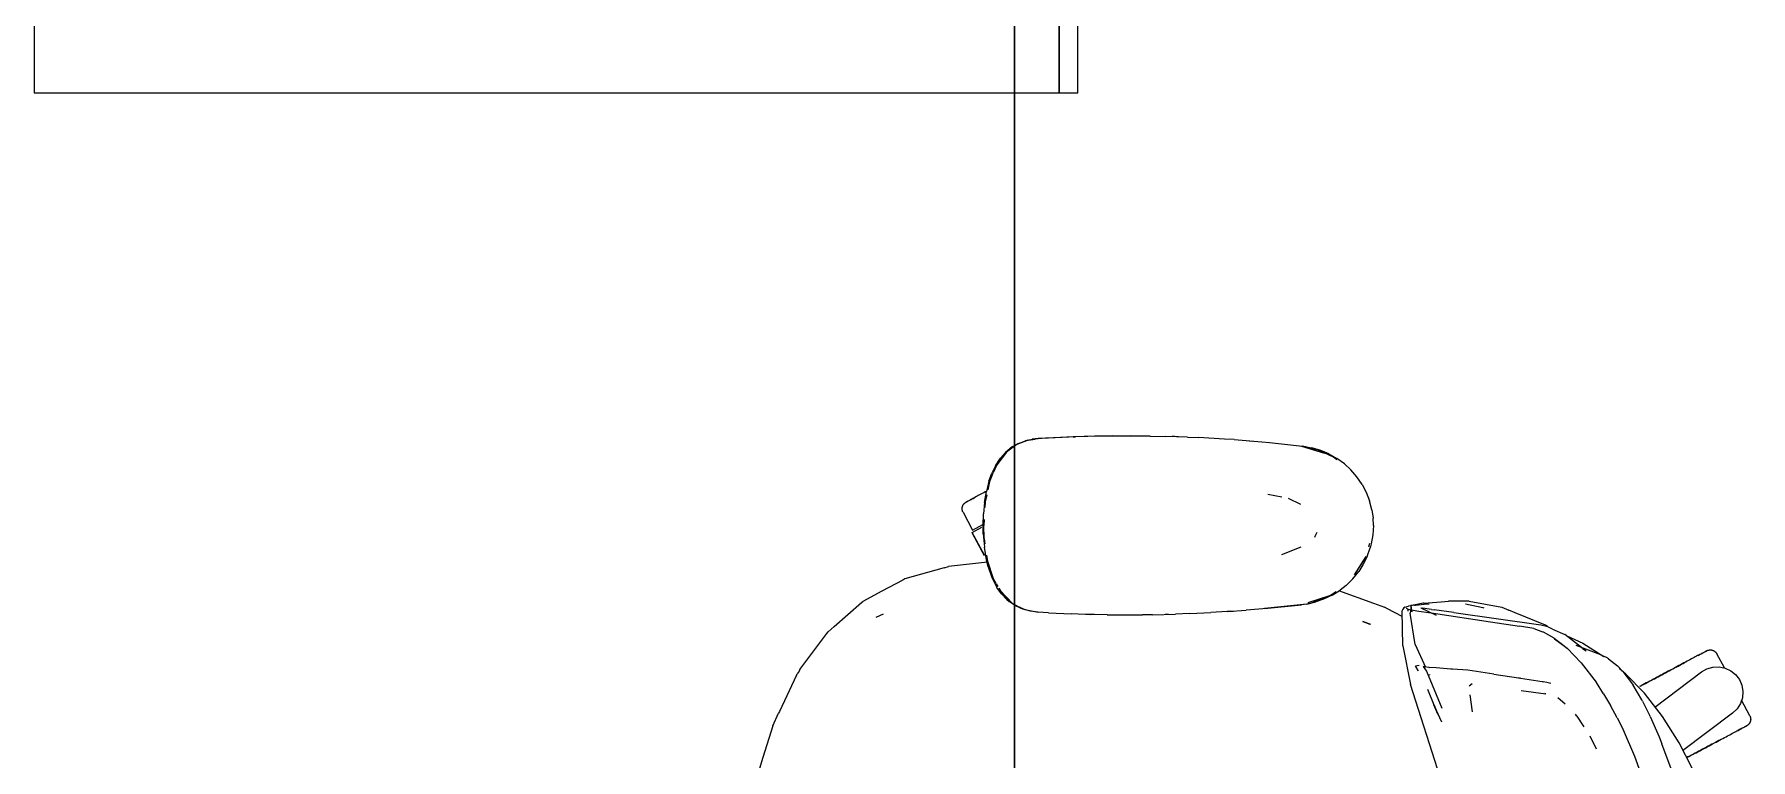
# Model space of a CAD drawing. Header units: millimetres. Extents: x 90978 to 295199, y -4084 to 97293.
# Drawn here: x 199466 to 200396, y 31310 to 31703 of the extents above; entities that cross this region are included whole.
import ezdxf

# ---------------------------------------------------------------- set-up
doc = ezdxf.new("R2010")
doc.units = ezdxf.units.MM
doc.header["$MEASUREMENT"] = 0
doc.layers.add('G-IMPT', color=8, linetype='CONTINUOUS', lineweight=9)
doc.layers.add('I-FURN', color=8, linetype='CONTINUOUS', lineweight=9)

msp = doc.modelspace()

# ---------------------------------------------------------------- linework, layer by layer
at = {"layer": 'G-IMPT'}
for p, q in [((199995.77, 31479.41), (199992.03, 31476.33)), ((199996.96, 31479.8), (199992.55, 31476.53)), ((199996.96, 31480.09), (199995.77, 31479.41)), ((199999.2, 31481.36), (199996.96, 31480.09)), ((199998.17, 31480.7), (199996.96, 31479.8)), ((200004.37, 31483.11), (199998.17, 31480.7)), ((199999.2, 31481.36), (200002.85, 31482.76)), ((200004.19, 31483.13), (200002.85, 31482.76)), ((200004.19, 31483.13), (200006.59, 31483.57)), ((200004.37, 31483.11), (200008.22, 31483.69)), ((200008.23, 31483.82), (200006.59, 31483.57)), ((200030.02, 31484.91), (200008.23, 31483.82)), ((200028.81, 31484.87), (200008.23, 31483.82)), ((200008.23, 31483.82), (200009.84, 31483.93)), ((200030.02, 31484.91), (200009.84, 31483.93)), ((200050.2, 31485.37), (200028.81, 31484.87)), ((200040.37, 31485.21), (200028.81, 31484.87)), ((200028.81, 31484.87), (200030.02, 31484.91)), ((200050.2, 31485.37), (200030.02, 31484.91)), ((200040.37, 31485.21), (200059.6, 31485.42)), ((200050.2, 31485.37), (200040.37, 31485.21)), ((200070.39, 31485.33), (200040.37, 31485.21)), ((200048.17, 31485.35), (200046.26, 31485.28)), ((200050.2, 31485.33), (200048.17, 31485.35)), ((200070.39, 31485.33), (200050.2, 31485.37)), ((200070.39, 31485.33), (200059.6, 31485.42)), ((200070.39, 31485.33), (200078.81, 31485.16)), ((200090.57, 31484.77), (200078.81, 31485.16)), ((200083.75, 31485.02), (200082.25, 31485.04)), ((200085.68, 31484.91), (200083.75, 31485.02)), ((200090.57, 31484.77), (200096.59, 31484.52)), ((200110.73, 31483.71), (200096.59, 31484.52)), ((200115.82, 31483.38), (200110.73, 31483.71)), ((200115.82, 31483.38), (200130.87, 31482.14)), ((200124, 31482.73), (200125.68, 31482.57)), ((200130.87, 31482.14), (200135, 31481.79)), ((200135, 31481.79), (200152.93, 31479.89)), ((200152.42, 31479.89), (200164.88, 31476.05)), ((200152.42, 31479.89), (200155.73, 31478.97)), ((200152.93, 31479.89), (200157.97, 31478.99)), ((200161.39, 31477.84), (200152.98, 31479.76)), ((200164.88, 31476.05), (200155.73, 31478.97)), ((200162.84, 31477.52), (200157.97, 31478.99)), ((200161.39, 31477.84), (200169.45, 31474.11)), ((200167.08, 31475.71), (200162.84, 31477.52)), ((199986.71, 31469.24), (199984.73, 31465.17)), ((199987.33, 31469.74), (199985.49, 31465.35)), ((199986.71, 31469.24), (199989.36, 31473.29)), ((199992.55, 31476.53), (199987.33, 31469.74)), ((199989.36, 31473.29), (199992.03, 31476.33)), ((200167.08, 31475.71), (200171.52, 31473.2)), ((200171.56, 31472.51), (200169.45, 31474.11)), ((200175.6, 31470.21), (200171.52, 31473.2)), ((200175.6, 31470.21), (200179.04, 31467.04)), ((199983.14, 31460.84), (199981.71, 31455.36)), ((199983.16, 31459.72), (199982.46, 31456.26)), ((199983.14, 31460.84), (199984.73, 31465.17)), ((199983.16, 31459.72), (199985.49, 31465.35)), ((200182.36, 31463.21), (200179.04, 31467.04)), ((200185.19, 31459.04), (200182.36, 31463.21)), ((200185.19, 31459.04), (200187.38, 31454.87)), ((199980.71, 31449.42), (199980.14, 31443.27)), ((199980.71, 31449.42), (199981.71, 31455.36)), ((199981.13, 31449.76), (199980.93, 31446.56)), ((199981.89, 31453.51), (199981.13, 31449.76)), ((200134.22, 31453.92), (200141.65, 31452.34)), ((200152.05, 31448.31), (200145.26, 31451.58)), ((200187.38, 31454.87), (200189.21, 31450.16)), ((200190.48, 31445.3), (200189.21, 31450.16)), ((199979.96, 31436.93), (199980.14, 31443.27)), ((200190.48, 31445.3), (200191.12, 31440.78)), ((200191.29, 31436.93), (200191.12, 31440.78)), ((199980.05, 31432.43), (199979.96, 31436.93)), ((199980.05, 31432.43), (199980.63, 31425.11)), ((199980.53, 31440.04), (199980.34, 31436.93)), ((199980.57, 31429.77), (199980.34, 31436.93)), ((200159.67, 31430.89), (200159.37, 31430.44)), ((200160.68, 31433.11), (200159.67, 31430.89)), ((200191, 31431.89), (200190.12, 31426.95)), ((200191.29, 31436.93), (200191, 31431.89)), ((199980.57, 31429.77), (199980.96, 31426.99)), ((199981.75, 31418.35), (199980.63, 31425.11)), ((200141.71, 31421.22), (200152.14, 31425.36)), ((200187.84, 31420.04), (200189.55, 31424.82)), ((200188.75, 31425.25), (200189.37, 31427.28)), ((200190.12, 31426.95), (200189.55, 31424.82)), ((199958.88, 31413.95), (199937.53, 31407.95)), ((199958.88, 31413.95), (199961.14, 31414.59)), ((199982.42, 31417), (199961.14, 31414.59)), ((199982.72, 31414.42), (199981.75, 31418.35)), ((199981.83, 31420.8), (199982.3, 31417.51)), ((199982.3, 31417.51), (199985.33, 31408.12)), ((199982.72, 31414.42), (199984.46, 31409.34)), ((200187.2, 31420.14), (200180.87, 31410.19)), ((200185.04, 31416.46), (200180.87, 31410.19)), ((200185.6, 31415.53), (200183.34, 31411.99)), ((200187.2, 31420.14), (200185.04, 31416.46)), ((200187.84, 31420.04), (200185.6, 31415.53)), ((199936.42, 31407.35), (199925.18, 31401.34)), ((199937.53, 31407.95), (199936.42, 31407.35)), ((199984.46, 31409.34), (199986.67, 31404.7)), ((199985.33, 31408.12), (199986.79, 31405.67)), ((199986.67, 31404.7), (199987.47, 31403.33)), ((199987.07, 31405.2), (199987.93, 31403.76)), ((199989.92, 31399.87), (199987.47, 31403.33)), ((199988.4, 31402.97), (199990.29, 31399.82)), ((200176.54, 31404.46), (200173.23, 31401.84)), ((200180.15, 31408.01), (200176.54, 31404.46)), ((200180.15, 31408.01), (200183.34, 31411.99)), ((199899.29, 31382.15), (199914.08, 31395.17)), ((199914.08, 31395.17), (199914.75, 31395.76)), ((199925.18, 31401.34), (199914.75, 31395.76)), ((199989.1, 31401.9), (199996, 31394.51)), ((199989.1, 31401.9), (199990.38, 31400.43)), ((199992.78, 31396.83), (199989.92, 31399.87)), ((199990.29, 31399.82), (199996, 31394.51)), ((199990.51, 31400.28), (199993.59, 31396.74)), ((199992.78, 31396.83), (199994.11, 31395.69)), ((199996, 31394.51), (199993.59, 31396.74)), ((199996.96, 31393.74), (199994.11, 31395.69)), ((199998.24, 31393.41), (199996.96, 31394.03)), ((200155.23, 31394.32), (200132.28, 31391.86)), ((200132.28, 31391.86), (200152.42, 31393.98)), ((200155.23, 31394.32), (200133.8, 31391.96)), ((200155.23, 31394.32), (200152.42, 31393.98)), ((200155.23, 31394.32), (200160.2, 31395.47)), ((200155.31, 31394.53), (200158.37, 31395.11)), ((200167.59, 31398.72), (200155.73, 31394.9)), ((200164.88, 31397.81), (200155.73, 31394.9)), ((200158.37, 31395.11), (200166.55, 31398.31)), ((200164.33, 31396.92), (200160.2, 31395.47)), ((200168.91, 31399.11), (200164.33, 31396.92)), ((200167.59, 31398.72), (200164.88, 31397.81)), ((200167.59, 31398.72), (200171.16, 31401.14)), ((200168.91, 31399.11), (200173.23, 31401.84)), ((200172.34, 31401.72), (200191.28, 31394.78)), ((200191.28, 31394.78), (200197.25, 31392.59)), ((200213.92, 31393.91), (200211.6, 31393.46)), ((200213.51, 31393.65), (200214.12, 31393.72)), ((200218.17, 31394.72), (200213.92, 31393.91)), ((200214.12, 31393.72), (200218.81, 31394.24)), ((200218.64, 31394.76), (200218.17, 31394.72)), ((200218.64, 31394.76), (200227.97, 31395.56)), ((200218.81, 31394.24), (200221.4, 31394.45)), ((200227.97, 31395.56), (200231.92, 31395.91)), ((200236.09, 31395.9), (200231.92, 31395.91)), ((200243.06, 31395.88), (200236.09, 31395.9)), ((200241.19, 31394.47), (200250.5, 31392.42)), ((200243.06, 31395.88), (200260.75, 31392.64)), ((199922.05, 31387.15), (199925.94, 31389.1)), ((199922.05, 31387.15), (199924.34, 31388.32)), ((199924.34, 31388.32), (199925.94, 31389.1)), ((199997.33, 31393.49), (200001.65, 31391.5)), ((199998.29, 31393.38), (200002.49, 31391.31)), ((200005.61, 31390.43), (200001.65, 31391.5)), ((200002.49, 31391.31), (200009.84, 31389.93)), ((200009.61, 31389.93), (200005.61, 31390.43)), ((200015.28, 31389.65), (200009.61, 31389.93)), ((200015.28, 31389.65), (200027.84, 31389.04)), ((200031.38, 31388.91), (200027.84, 31389.04)), ((200047.05, 31388.53), (200031.38, 31388.91)), ((200035.43, 31388.83), (200037.88, 31388.72)), ((200040.33, 31388.71), (200038.11, 31388.71)), ((200047.05, 31388.53), (200051.56, 31388.48)), ((200051.56, 31388.48), (200066.28, 31388.49)), ((200071.75, 31388.56), (200066.28, 31388.49)), ((200071.75, 31388.56), (200084.06, 31388.86)), ((200080.19, 31388.78), (200078.53, 31388.7)), ((200091.93, 31389.15), (200084.06, 31388.86)), ((200091.93, 31389.15), (200103.24, 31389.69)), ((200112.11, 31390.25), (200103.24, 31389.69)), ((200112.11, 31390.25), (200122.4, 31390.98)), ((200114.15, 31390.39), (200112.25, 31390.3)), ((200114.15, 31390.39), (200115.57, 31390.52)), ((200133.8, 31391.96), (200122.4, 31390.98)), ((200189.97, 31383.18), (200185.51, 31384.82)), ((200185.51, 31384.82), (200189.39, 31383.44)), ((200199.01, 31391.66), (200197.25, 31392.59)), ((200206.91, 31387.52), (200199.01, 31391.66)), ((200206.85, 31390.71), (200207.46, 31391.75)), ((200207.23, 31371.72), (200206.85, 31390.71)), ((200207.33, 31391.12), (200207.46, 31391.75)), ((200207.33, 31391.12), (200207.43, 31391.67)), ((200207.46, 31391.75), (200207.43, 31391.67)), ((200207.83, 31392.24), (200207.46, 31391.75)), ((200208.37, 31392.56), (200207.83, 31392.24)), ((200208.37, 31392.56), (200210.23, 31393.11)), ((200209.72, 31391.52), (200209.22, 31391.91)), ((200210.32, 31391.35), (200209.22, 31391.91)), ((200210.32, 31391.35), (200209.7, 31391.52)), ((200209.7, 31391.52), (200215.96, 31390.42)), ((200209.72, 31391.52), (200210.04, 31390.98)), ((200210.12, 31390.48), (200210.04, 31390.98)), ((200213.51, 31393.65), (200210.23, 31393.11)), ((200211.83, 31393.05), (200211.15, 31389.47)), ((200213.86, 31372.42), (200211.15, 31389.47)), ((200212.32, 31390.18), (200211.6, 31393.46)), ((200212.32, 31390.18), (200211.83, 31393.05)), ((200215.96, 31390.42), (200223.81, 31389.3)), ((200216.93, 31392.32), (200225.34, 31388.33)), ((200216.93, 31392.32), (200217.8, 31392.18)), ((200222.82, 31391.35), (200217.8, 31392.18)), ((200222.82, 31391.35), (200224.12, 31391.13)), ((200223.81, 31389.3), (200254.69, 31384.75)), ((200234.78, 31389.69), (200224.12, 31391.13)), ((200234.78, 31389.69), (200282, 31383.02)), ((200250.5, 31392.42), (200251.08, 31392.27)), ((200254.69, 31384.75), (200270.46, 31382.36)), ((200260.75, 31392.64), (200264.61, 31391.04)), ((200267.98, 31389.65), (200264.61, 31391.04)), ((200284.43, 31382.86), (200267.98, 31389.65)), ((199880.74, 31358.82), (199895.31, 31378.31)), ((199895.31, 31378.31), (199896.03, 31379.28)), ((199899.29, 31382.15), (199896.03, 31379.28)), ((200189.97, 31383.18), (200189.39, 31383.44)), ((200278.13, 31381.06), (200270.46, 31382.36)), ((200278.13, 31381.06), (200282.92, 31379.3)), ((200282, 31383.02), (200284.99, 31382.37)), ((200283.34, 31379.09), (200282.92, 31379.3)), ((200289.17, 31375.8), (200283.34, 31379.09)), ((200285.6, 31382.09), (200284.43, 31382.86)), ((200288.35, 31380.8), (200284.99, 31382.37)), ((200288.35, 31380.8), (200294.87, 31377.76)), ((200289.17, 31375.8), (200296.14, 31370.38)), ((200296.35, 31370.08), (200289.4, 31375.47)), ((200289.4, 31375.47), (200292.78, 31372.88)), ((200306.58, 31368.82), (200294.87, 31377.76)), ((200296.06, 31377.1), (200304.69, 31373.12)), ((200207.23, 31371.72), (200211.43, 31350.77)), ((200213.86, 31372.42), (200219.47, 31360.07)), ((200296.35, 31370.08), (200292.78, 31372.88)), ((200303.88, 31362.48), (200296.14, 31370.38)), ((200300.92, 31372.06), (200312.83, 31367.55)), ((200306.58, 31368.82), (200304.55, 31369.99)), ((200304.69, 31373.12), (200316.14, 31365.99)), ((200315.06, 31366.47), (200312.83, 31367.55)), ((200317.49, 31365.3), (200315.06, 31366.47)), ((199880.28, 31358.05), (199879.34, 31356.47)), ((199880.74, 31358.82), (199880.28, 31358.05)), ((200214, 31360.6), (200214.07, 31360.62)), ((200214, 31360.6), (200215.59, 31358.13)), ((200214.94, 31360.89), (200214.07, 31360.62)), ((200215.59, 31358.13), (200214.07, 31360.62)), ((200214.07, 31360.62), (200215.55, 31358.15)), ((200216.05, 31361.03), (200214.94, 31360.89)), ((200218.93, 31360.31), (200218.21, 31360.59)), ((200218.21, 31360.59), (200219.97, 31357.92)), ((200218.93, 31360.31), (200218.94, 31360.3)), ((200221.32, 31360), (200218.94, 31360.3)), ((200219.97, 31357.92), (200228.4, 31337.95)), ((200221.32, 31360), (200221.4, 31360)), ((200225.28, 31359.7), (200221.4, 31360)), ((200233.14, 31359.14), (200225.28, 31359.7)), ((200234.12, 31359.07), (200233.14, 31359.14)), ((200242.37, 31358.45), (200234.12, 31359.07)), ((200242.37, 31358.45), (200242.45, 31358.44)), ((200256.52, 31356.41), (200242.45, 31358.44)), ((200303.88, 31362.48), (200311.9, 31352.05)), ((200318.63, 31364.69), (200317.49, 31365.3)), ((200318.63, 31364.69), (200323.49, 31360.82)), ((200323.49, 31360.82), (200326.39, 31357.8)), ((200328.06, 31356.38), (200324.39, 31359.38)), ((200326.39, 31357.8), (200331.1, 31351.67)), ((199878.92, 31355.76), (199869.65, 31336.12)), ((199878.92, 31355.76), (199879.34, 31356.47)), ((200227.42, 31300.53), (200211.43, 31350.77)), ((200224.11, 31339.58), (200220.85, 31348.05)), ((200221.42, 31356.21), (200221.86, 31355.94)), ((200243.11, 31350.06), (200244.75, 31351.34)), ((200256.52, 31356.41), (200269.87, 31354.3)), ((200269.87, 31354.3), (200270.38, 31354.21)), ((200270.99, 31354.12), (200270.38, 31354.21)), ((200270.99, 31354.12), (200282.72, 31352.32)), ((200271.29, 31347.44), (200284.65, 31345.66)), ((200282.72, 31352.32), (200283.19, 31352.24)), ((200285.17, 31351.82), (200283.19, 31352.24)), ((200287.33, 31351.36), (200285.17, 31351.82)), ((200312.06, 31351.79), (200311.9, 31352.05)), ((200315.95, 31345.69), (200312.06, 31351.79)), ((200328.06, 31356.38), (200338.02, 31346.09)), ((200331.1, 31351.67), (200331.97, 31350.38)), ((200336.7, 31342.38), (200331.97, 31350.38)), ((200226.13, 31334.68), (200224.1, 31339.79)), ((200224.1, 31339.79), (200226.13, 31334.67)), ((200224.11, 31339.58), (200226.13, 31334.68)), ((200243.46, 31345.11), (200244.86, 31335.95)), ((200243.46, 31345.11), (200243.5, 31344.77)), ((200284.65, 31345.66), (200284.18, 31345.81)), ((200295.15, 31340.16), (200291.24, 31343.5)), ((200315.95, 31345.69), (200319.72, 31339.46)), ((200323.28, 31332.67), (200319.72, 31339.46)), ((200337.01, 31341.78), (200336.7, 31342.38)), ((200337.01, 31341.78), (200341.01, 31333.77)), ((200347.82, 31333.48), (200338.02, 31346.09)), ((199866.03, 31328.44), (199869.22, 31335.2)), ((199869.65, 31336.12), (199869.22, 31335.2)), ((200225.13, 31337.21), (200228.18, 31330.49)), ((200301.42, 31333.53), (200300.67, 31334.63)), ((200301.42, 31333.53), (200304.92, 31328.4)), ((200323.28, 31332.67), (200326.67, 31325.95)), ((200341.23, 31333.33), (200341.01, 31333.77)), ((200341.23, 31333.33), (200346, 31322.37)), ((200356.8, 31319.19), (200347.82, 31333.48)), ((199866.03, 31328.44), (199860.71, 31311.17)), ((200304.92, 31328.4), (200305.31, 31327.82)), ((200308.45, 31322.92), (200311.99, 31315.95)), ((200332.85, 31311.72), (200326.67, 31325.95)), ((200346, 31322.37), (200347.48, 31318.69)), ((199860.71, 31311.17), (199856.51, 31297.56)), ((200338.31, 31296.84), (200332.85, 31311.72)), ((200353.08, 31303.62), (200347.48, 31318.69)), ((200363.89, 31305.41), (200356.8, 31319.19))]:
    msp.add_line(p, q, dxfattribs=at)
at = {"layer": 'I-FURN'}
for p, q in [((199996.96, 30562.73), (199996.96, 32162.73)), ((199996.96, 32162.73), (199996.96, 30562.73)), ((199466.22, 32091.17), (199466.22, 31671.17)), ((200021.22, 32091.17), (200021.22, 31671.17)), ((200021.22, 31671.17), (200021.22, 32091.17)), ((200031.22, 31671.17), (200031.22, 32091.17)), ((199466.22, 31671.17), (199996.96, 31671.17)), ((199996.96, 31671.17), (200021.22, 31671.17)), ((200021.22, 31671.17), (200031.22, 31671.17)), ((199970.45, 31449.35), (199970.58, 31449.43)), ((199970.58, 31449.43), (199970.72, 31449.51)), ((199970.72, 31449.51), (199970.76, 31449.53)), ((199970.76, 31449.53), (199970.78, 31449.54)), ((199970.77, 31449.54), (199970.76, 31449.53)), ((199970.81, 31449.56), (199970.77, 31449.54)), ((199970.78, 31449.54), (199970.84, 31449.58)), ((199970.89, 31449.6), (199970.81, 31449.56)), ((199970.84, 31449.58), (199970.94, 31449.63)), ((199971.01, 31449.67), (199970.89, 31449.6)), ((199970.94, 31449.63), (199971.08, 31449.7)), ((199971.18, 31449.75), (199971.01, 31449.67)), ((199971.08, 31449.7), (199971.26, 31449.8)), ((199971.38, 31449.86), (199971.18, 31449.75)), ((199971.26, 31449.8), (199971.48, 31449.92)), ((199971.62, 31449.99), (199971.38, 31449.86)), ((199971.48, 31449.92), (199971.74, 31450.05)), ((199971.9, 31450.14), (199971.62, 31449.99)), ((199971.74, 31450.05), (199972.04, 31450.21)), ((199972.21, 31450.31), (199971.9, 31450.14)), ((199972.04, 31450.21), (199972.37, 31450.39)), ((199972.57, 31450.5), (199972.21, 31450.31)), ((199972.37, 31450.39), (199972.75, 31450.59)), ((199972.96, 31450.7), (199972.57, 31450.5)), ((199972.75, 31450.59), (199973.16, 31450.81)), ((199973.39, 31450.93), (199972.96, 31450.7)), ((199973.16, 31450.81), (199973.6, 31451.04)), ((199973.86, 31451.18), (199973.39, 31450.93)), ((199973.6, 31451.04), (199974.08, 31451.3)), ((199974.36, 31451.45), (199973.86, 31451.18)), ((199974.08, 31451.3), (199974.6, 31451.58)), ((199974.9, 31451.73), (199974.36, 31451.45)), ((199974.6, 31451.58), (199975.15, 31451.87)), ((199975.46, 31452.03), (199974.9, 31451.73)), ((199975.15, 31451.87), (199975.74, 31452.18)), ((199976.07, 31452.35), (199975.46, 31452.03)), ((199976.7, 31452.69), (199976.07, 31452.35)), ((199977.36, 31453.04), (199976.7, 31452.69)), ((199978.06, 31453.41), (199977.36, 31453.04)), ((199978.78, 31453.8), (199978.06, 31453.41)), ((199979.53, 31454.2), (199978.78, 31453.8)), ((199980.31, 31454.61), (199979.53, 31454.2)), ((199981.11, 31455.03), (199980.31, 31454.61)), ((199981.93, 31455.47), (199981.11, 31455.03)), ((199968.62, 31445.94), (199968.63, 31446.1)), ((199968.63, 31445.78), (199968.62, 31445.94)), ((199968.63, 31446.26), (199968.65, 31446.42)), ((199968.63, 31446.1), (199968.63, 31446.26)), ((199968.64, 31445.62), (199968.63, 31445.78)), ((199968.66, 31445.46), (199968.64, 31445.62)), ((199968.65, 31446.42), (199968.67, 31446.58)), ((199968.68, 31445.3), (199968.66, 31445.46)), ((199968.67, 31446.58), (199968.7, 31446.74)), ((199968.71, 31445.14), (199968.68, 31445.3)), ((199968.7, 31446.74), (199968.73, 31446.9)), ((199968.75, 31444.98), (199968.71, 31445.14)), ((199968.73, 31446.9), (199968.77, 31447.06)), ((199968.79, 31444.83), (199968.75, 31444.98)), ((199968.77, 31447.06), (199968.82, 31447.21)), ((199968.84, 31444.67), (199968.79, 31444.83)), ((199968.82, 31447.21), (199968.87, 31447.36)), ((199968.89, 31444.52), (199968.84, 31444.67)), ((199968.87, 31447.36), (199968.93, 31447.51)), ((199968.96, 31444.37), (199968.89, 31444.52)), ((199968.93, 31447.51), (199968.99, 31447.66)), ((199969.02, 31444.23), (199968.96, 31444.37)), ((199968.99, 31447.66), (199969.06, 31447.81)), ((199969.1, 31444.08), (199969.02, 31444.23)), ((199969.06, 31447.81), (199969.14, 31447.95)), ((199969.1, 31444.08), (199974.25, 31434.4)), ((199969.14, 31447.95), (199969.22, 31448.09)), ((199969.22, 31448.09), (199969.31, 31448.22)), ((199969.31, 31448.22), (199969.4, 31448.35)), ((199969.4, 31448.35), (199969.5, 31448.48)), ((199969.5, 31448.48), (199969.6, 31448.61)), ((199969.6, 31448.61), (199969.71, 31448.73)), ((199969.71, 31448.73), (199969.82, 31448.84)), ((199969.82, 31448.84), (199969.94, 31448.95)), ((199969.94, 31448.95), (199970.06, 31449.06)), ((199970.06, 31449.06), (199970.18, 31449.16)), ((199970.18, 31449.16), (199970.31, 31449.26)), ((199970.31, 31449.26), (199970.45, 31449.35)), ((199973.89, 31433.08), (199980.46, 31420.71)), ((199974.06, 31433.17), (199979.35, 31435.98)), ((199980.63, 31420.81), (199974.06, 31433.17)), ((199974.25, 31434.4), (199979.88, 31437.39)), ((199980.73, 31420.86), (199980.63, 31420.81)), ((200366.25, 31366.04), (200365.6, 31365.7)), ((200366.87, 31366.37), (200366.25, 31366.04)), ((200367.45, 31366.68), (200366.87, 31366.37)), ((200367.14, 31366.51), (200367.71, 31366.82)), ((200368, 31366.97), (200367.45, 31366.68)), ((200367.71, 31366.82), (200368.25, 31367.1)), ((200368.52, 31367.25), (200368, 31366.97)), ((200368.25, 31367.1), (200368.75, 31367.37)), ((200369, 31367.5), (200368.52, 31367.25)), ((200368.75, 31367.37), (200369.21, 31367.61)), ((200369.45, 31367.74), (200369, 31367.5)), ((200369.21, 31367.61), (200369.64, 31367.84)), ((200369.86, 31367.96), (200369.45, 31367.74)), ((200369.64, 31367.84), (200370.04, 31368.05)), ((200370.23, 31368.16), (200369.86, 31367.96)), ((200370.04, 31368.05), (200370.39, 31368.24)), ((200370.57, 31368.33), (200370.23, 31368.16)), ((200370.39, 31368.24), (200370.71, 31368.41)), ((200370.86, 31368.49), (200370.57, 31368.33)), ((200370.71, 31368.41), (200370.99, 31368.56)), ((200371.12, 31368.63), (200370.86, 31368.49)), ((200370.99, 31368.56), (200371.23, 31368.69)), ((200371.34, 31368.75), (200371.12, 31368.63)), ((200371.23, 31368.69), (200371.43, 31368.79)), ((200371.52, 31368.84), (200371.34, 31368.75)), ((200371.43, 31368.79), (200371.59, 31368.88)), ((200371.66, 31368.92), (200371.52, 31368.84)), ((200371.59, 31368.88), (200371.71, 31368.94)), ((200371.76, 31368.97), (200371.66, 31368.92)), ((200371.71, 31368.94), (200371.8, 31368.99)), ((200371.82, 31369), (200371.76, 31368.97)), ((200371.8, 31368.99), (200371.84, 31369.01)), ((200371.84, 31369.01), (200371.82, 31369)), ((200371.84, 31369.01), (200371.99, 31369.09)), ((200371.84, 31369.01), (200371.84, 31369.01)), ((200371.99, 31369.09), (200372.13, 31369.15)), ((200372.13, 31369.15), (200372.28, 31369.21)), ((200372.28, 31369.21), (200372.43, 31369.27)), ((200372.43, 31369.27), (200372.59, 31369.32)), ((200372.59, 31369.32), (200372.74, 31369.36)), ((200372.74, 31369.36), (200372.9, 31369.4)), ((200372.9, 31369.4), (200373.06, 31369.43)), ((200373.06, 31369.43), (200373.22, 31369.45)), ((200373.22, 31369.45), (200373.38, 31369.47)), ((200373.38, 31369.47), (200373.54, 31369.48)), ((200373.54, 31369.48), (200373.7, 31369.48)), ((200373.7, 31369.48), (200373.86, 31369.48)), ((200373.86, 31369.48), (200374.02, 31369.47)), ((200374.02, 31369.47), (200374.18, 31369.46)), ((200374.18, 31369.46), (200374.34, 31369.44)), ((200374.34, 31369.44), (200374.5, 31369.41)), ((200374.5, 31369.41), (200374.66, 31369.38)), ((200374.66, 31369.38), (200374.82, 31369.34)), ((200374.82, 31369.34), (200374.97, 31369.29)), ((200374.97, 31369.29), (200375.12, 31369.24)), ((200375.12, 31369.24), (200375.27, 31369.18)), ((200375.27, 31369.18), (200375.42, 31369.12)), ((200375.42, 31369.12), (200375.57, 31369.05)), ((200375.57, 31369.05), (200375.71, 31368.97)), ((200375.71, 31368.97), (200375.85, 31368.89)), ((200375.85, 31368.89), (200375.98, 31368.8)), ((200375.98, 31368.8), (200376.11, 31368.71)), ((200376.11, 31368.71), (200376.24, 31368.61)), ((200376.24, 31368.61), (200376.37, 31368.51)), ((200376.37, 31368.51), (200376.49, 31368.4)), ((200376.49, 31368.4), (200376.6, 31368.29)), ((200376.6, 31368.29), (200376.71, 31368.17)), ((200376.71, 31368.17), (200376.82, 31368.05)), ((200376.82, 31368.05), (200376.92, 31367.92)), ((200376.92, 31367.92), (200377.02, 31367.79)), ((200377.02, 31367.79), (200377.11, 31367.66)), ((200377.11, 31367.66), (200377.19, 31367.52)), ((200377.19, 31367.52), (200377.27, 31367.38)), ((200377.27, 31367.38), (200377.29, 31367.35)), ((200381.33, 31359.76), (200377.29, 31367.35)), ((200343.63, 31338.49), (200368.95, 31357.57)), ((200347.44, 31356.04), (200348.44, 31356.57)), ((200348.99, 31356.86), (200347.98, 31356.33)), ((200348.44, 31356.57), (200349.45, 31357.1)), ((200349.98, 31357.39), (200348.99, 31356.86)), ((200349.45, 31357.1), (200350.44, 31357.63)), ((200350.98, 31357.92), (200349.98, 31357.39)), ((200350.44, 31357.63), (200351.43, 31358.16)), ((200351.97, 31358.44), (200350.98, 31357.92)), ((200351.43, 31358.16), (200352.42, 31358.68)), ((200352.94, 31358.96), (200351.97, 31358.44)), ((200352.42, 31358.68), (200353.39, 31359.2)), ((200353.91, 31359.48), (200352.94, 31358.96)), ((200353.39, 31359.2), (200354.36, 31359.71)), ((200354.87, 31359.99), (200353.91, 31359.48)), ((200354.36, 31359.71), (200355.31, 31360.22)), ((200355.81, 31360.49), (200354.87, 31359.99)), ((200355.31, 31360.22), (200356.24, 31360.72)), ((200356.74, 31360.98), (200355.81, 31360.49)), ((200356.24, 31360.72), (200357.17, 31361.21)), ((200357.66, 31361.47), (200356.74, 31360.98)), ((200357.17, 31361.21), (200358.07, 31361.69)), ((200358.55, 31361.95), (200357.66, 31361.47)), ((200358.07, 31361.69), (200358.96, 31362.16)), ((200359.43, 31362.41), (200358.55, 31361.95)), ((200358.96, 31362.16), (200359.83, 31362.62)), ((200360.29, 31362.87), (200359.43, 31362.41)), ((200359.83, 31362.62), (200360.67, 31363.07)), ((200361.12, 31363.31), (200360.29, 31362.87)), ((200361.93, 31363.74), (200361.12, 31363.31)), ((200362.72, 31364.16), (200361.93, 31363.74)), ((200363.48, 31364.57), (200362.72, 31364.16)), ((200364.22, 31364.96), (200363.48, 31364.57)), ((200364.93, 31365.34), (200364.22, 31364.96)), ((200365.6, 31365.7), (200364.93, 31365.34)), ((200368.95, 31357.57), (200371.87, 31359.26)), ((200371.87, 31359.26), (200375.11, 31360.2)), ((200375.11, 31360.2), (200378.48, 31360.34)), ((200378.48, 31360.34), (200381.78, 31359.67)), ((200381.78, 31359.67), (200384.83, 31358.23)), ((200384.83, 31358.23), (200387.45, 31356.1)), ((200336.25, 31350.09), (200335.34, 31349.6)), ((200335.75, 31349.82), (200336.67, 31350.31)), ((200337.17, 31350.58), (200336.25, 31350.09)), ((200336.67, 31350.31), (200337.6, 31350.8)), ((200338.11, 31351.07), (200337.17, 31350.58)), ((200337.6, 31350.8), (200338.54, 31351.31)), ((200339.06, 31351.58), (200338.11, 31351.07)), ((200338.54, 31351.31), (200339.5, 31351.81)), ((200340.02, 31352.09), (200339.06, 31351.58)), ((200339.5, 31351.81), (200340.47, 31352.33)), ((200340.99, 31352.61), (200340.02, 31352.09)), ((200340.47, 31352.33), (200341.45, 31352.85)), ((200341.98, 31353.13), (200340.99, 31352.61)), ((200341.45, 31352.85), (200342.43, 31353.38)), ((200342.97, 31353.66), (200341.98, 31353.13)), ((200342.43, 31353.38), (200343.43, 31353.9)), ((200343.97, 31354.19), (200342.97, 31353.66)), ((200343.43, 31353.9), (200344.43, 31354.44)), ((200344.97, 31354.72), (200343.97, 31354.19)), ((200344.43, 31354.44), (200345.43, 31354.97)), ((200345.97, 31355.26), (200344.97, 31354.72)), ((200345.43, 31354.97), (200346.43, 31355.5)), ((200346.98, 31355.79), (200345.97, 31355.26)), ((200346.43, 31355.5), (200347.44, 31356.04)), ((200347.98, 31356.33), (200346.98, 31355.79)), ((200387.45, 31356.1), (200389.48, 31353.4)), ((200389.48, 31353.4), (200390.81, 31350.3)), ((200390.81, 31350.3), (200391.35, 31346.97)), ((200390.02, 31340.41), (200388.22, 31337.56)), ((200391.08, 31343.61), (200390.02, 31340.41)), ((200395.11, 31333.85), (200390.63, 31342.26)), ((200391.35, 31346.97), (200391.08, 31343.61)), ((200385.79, 31335.22), (200358.73, 31314.82)), ((200388.22, 31337.56), (200385.79, 31335.22)), ((200393.89, 31328.67), (200393.75, 31328.58)), ((200394.02, 31328.77), (200393.89, 31328.67)), ((200394.14, 31328.87), (200394.02, 31328.77)), ((200394.26, 31328.98), (200394.14, 31328.87)), ((200394.38, 31329.09), (200394.26, 31328.98)), ((200394.49, 31329.2), (200394.38, 31329.09)), ((200394.6, 31329.32), (200394.49, 31329.2)), ((200394.7, 31329.45), (200394.6, 31329.32)), ((200394.8, 31329.58), (200394.7, 31329.45)), ((200394.89, 31329.71), (200394.8, 31329.58)), ((200394.98, 31329.84), (200394.89, 31329.71)), ((200395.06, 31329.98), (200394.98, 31329.84)), ((200395.14, 31330.13), (200395.06, 31329.98)), ((200395.11, 31333.85), (200395.18, 31333.7)), ((200395.21, 31330.27), (200395.14, 31330.13)), ((200395.18, 31333.7), (200395.25, 31333.56)), ((200395.27, 31330.42), (200395.21, 31330.27)), ((200395.25, 31333.56), (200395.31, 31333.41)), ((200395.33, 31330.57), (200395.27, 31330.42)), ((200395.31, 31333.41), (200395.36, 31333.26)), ((200395.38, 31330.72), (200395.33, 31330.57)), ((200395.36, 31333.26), (200395.41, 31333.1)), ((200395.43, 31330.88), (200395.38, 31330.72)), ((200395.41, 31333.1), (200395.45, 31332.95)), ((200395.47, 31331.03), (200395.43, 31330.88)), ((200395.45, 31332.95), (200395.49, 31332.79)), ((200395.5, 31331.19), (200395.47, 31331.03)), ((200395.49, 31332.79), (200395.52, 31332.63)), ((200395.53, 31331.35), (200395.5, 31331.19)), ((200395.52, 31332.63), (200395.54, 31332.47)), ((200395.55, 31331.51), (200395.53, 31331.35)), ((200395.54, 31332.47), (200395.56, 31332.31)), ((200395.57, 31331.67), (200395.55, 31331.51)), ((200395.56, 31332.31), (200395.57, 31332.15)), ((200395.57, 31332.15), (200395.58, 31331.99)), ((200395.58, 31331.83), (200395.57, 31331.67)), ((200395.58, 31331.99), (200395.58, 31331.83)), ((200376.47, 31319.37), (200375.51, 31318.86)), ((200375.95, 31319.1), (200376.9, 31319.6)), ((200377.41, 31319.87), (200376.47, 31319.37)), ((200376.9, 31319.6), (200377.84, 31320.1)), ((200378.34, 31320.37), (200377.41, 31319.87)), ((200377.84, 31320.1), (200378.76, 31320.59)), ((200379.25, 31320.85), (200378.34, 31320.37)), ((200378.76, 31320.59), (200379.67, 31321.08)), ((200379.67, 31321.08), (200380.56, 31321.55)), ((200380.56, 31321.55), (200381.42, 31322.01)), ((200381.42, 31322.01), (200382.27, 31322.46)), ((200382.27, 31322.46), (200383.09, 31322.9)), ((200383.09, 31322.9), (200383.9, 31323.32)), ((200383.9, 31323.32), (200384.67, 31323.74)), ((200384.67, 31323.74), (200385.42, 31324.13)), ((200385.42, 31324.13), (200386.14, 31324.52)), ((200386.14, 31324.52), (200386.84, 31324.89)), ((200386.84, 31324.89), (200387.5, 31325.24)), ((200387.5, 31325.24), (200388.14, 31325.58)), ((200388.14, 31325.58), (200388.74, 31325.9)), ((200389.05, 31326.06), (200388.46, 31325.75)), ((200388.74, 31325.9), (200389.31, 31326.2)), ((200389.6, 31326.36), (200389.05, 31326.06)), ((200389.31, 31326.2), (200389.84, 31326.48)), ((200390.12, 31326.63), (200389.6, 31326.36)), ((200389.84, 31326.48), (200390.34, 31326.75)), ((200390.6, 31326.89), (200390.12, 31326.63)), ((200390.34, 31326.75), (200390.81, 31327)), ((200391.04, 31327.12), (200390.6, 31326.89)), ((200390.81, 31327), (200391.24, 31327.23)), ((200391.45, 31327.34), (200391.04, 31327.12)), ((200391.24, 31327.23), (200391.63, 31327.44)), ((200391.83, 31327.54), (200391.45, 31327.34)), ((200391.63, 31327.44), (200391.99, 31327.63)), ((200392.16, 31327.72), (200391.83, 31327.54)), ((200391.99, 31327.63), (200392.3, 31327.79)), ((200392.46, 31327.88), (200392.16, 31327.72)), ((200392.3, 31327.79), (200392.58, 31327.94)), ((200392.72, 31328.01), (200392.46, 31327.88)), ((200392.58, 31327.94), (200392.82, 31328.07)), ((200392.94, 31328.13), (200392.72, 31328.01)), ((200392.82, 31328.07), (200393.03, 31328.18)), ((200393.12, 31328.23), (200392.94, 31328.13)), ((200393.03, 31328.18), (200393.19, 31328.26)), ((200393.26, 31328.3), (200393.12, 31328.23)), ((200393.19, 31328.26), (200393.31, 31328.33)), ((200393.36, 31328.35), (200393.26, 31328.3)), ((200393.31, 31328.33), (200393.39, 31328.37)), ((200393.42, 31328.39), (200393.36, 31328.35)), ((200393.39, 31328.37), (200393.43, 31328.39)), ((200393.44, 31328.4), (200393.42, 31328.39)), ((200393.43, 31328.39), (200393.44, 31328.4)), ((200393.48, 31328.42), (200393.44, 31328.4)), ((200393.62, 31328.5), (200393.48, 31328.42)), ((200393.75, 31328.58), (200393.62, 31328.5)), ((200361.62, 31311.48), (200360.65, 31310.96)), ((200361.09, 31311.2), (200362.06, 31311.71)), ((200362.59, 31311.99), (200361.62, 31311.48)), ((200362.06, 31311.71), (200363.04, 31312.23)), ((200363.57, 31312.52), (200362.59, 31311.99)), ((200363.04, 31312.23), (200364.03, 31312.76)), ((200364.56, 31313.04), (200363.57, 31312.52)), ((200364.03, 31312.76), (200365.02, 31313.29)), ((200365.56, 31313.57), (200364.56, 31313.04)), ((200365.02, 31313.29), (200366.02, 31313.82)), ((200366.56, 31314.11), (200365.56, 31313.57)), ((200366.02, 31313.82), (200367.03, 31314.35)), ((200367.57, 31314.64), (200366.56, 31314.11)), ((200367.03, 31314.35), (200368.03, 31314.89)), ((200368.57, 31315.18), (200367.57, 31314.64)), ((200368.03, 31314.89), (200369.04, 31315.42)), ((200369.58, 31315.71), (200368.57, 31315.18)), ((200369.04, 31315.42), (200370.04, 31315.96)), ((200370.58, 31316.24), (200369.58, 31315.71)), ((200370.04, 31315.96), (200371.04, 31316.49)), ((200371.58, 31316.77), (200370.58, 31316.24)), ((200371.04, 31316.49), (200372.04, 31317.02)), ((200372.57, 31317.3), (200371.58, 31316.77)), ((200372.04, 31317.02), (200373.03, 31317.55)), ((200373.56, 31317.83), (200372.57, 31317.3)), ((200373.03, 31317.55), (200374.01, 31318.07)), ((200374.54, 31318.35), (200373.56, 31317.83)), ((200374.01, 31318.07), (200374.99, 31318.59)), ((200375.51, 31318.86), (200374.54, 31318.35)), ((200374.99, 31318.59), (200375.95, 31319.1))]:
    msp.add_line(p, q, dxfattribs=at)

doc.saveas('drawing.dxf')
